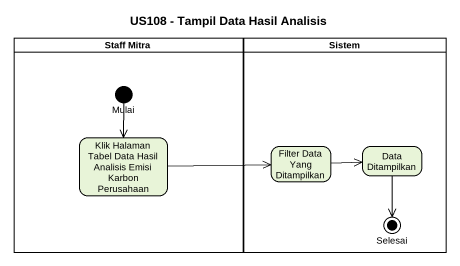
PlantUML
@startuml
title US108 - Tampil Data Hasil Analisis
hide empty description
state "Staff Mitra" as Staff_Mitra <<partition>> {
  state Mulai <<start>>
  state "Klik Halaman Tabel Data Hasil Analisis Emisi Karbon Perusahaan" as Klik_Halaman_Tabel_Data
}
state Sistem <<partition>> {
  state "Filter Data Yang Ditampilkan" as Filter_Data_Yang_Ditampilkan
  state "Data Ditampilkan" as Data_Ditampilkan
  state Selesai <<end>>
}
Mulai --> Klik_Halaman_Tabel_Data
Klik_Halaman_Tabel_Data -right-> Filter_Data_Yang_Ditampilkan
Filter_Data_Yang_Ditampilkan -right-> Data_Ditampilkan
Data_Ditampilkan --> Selesai
@enduml
